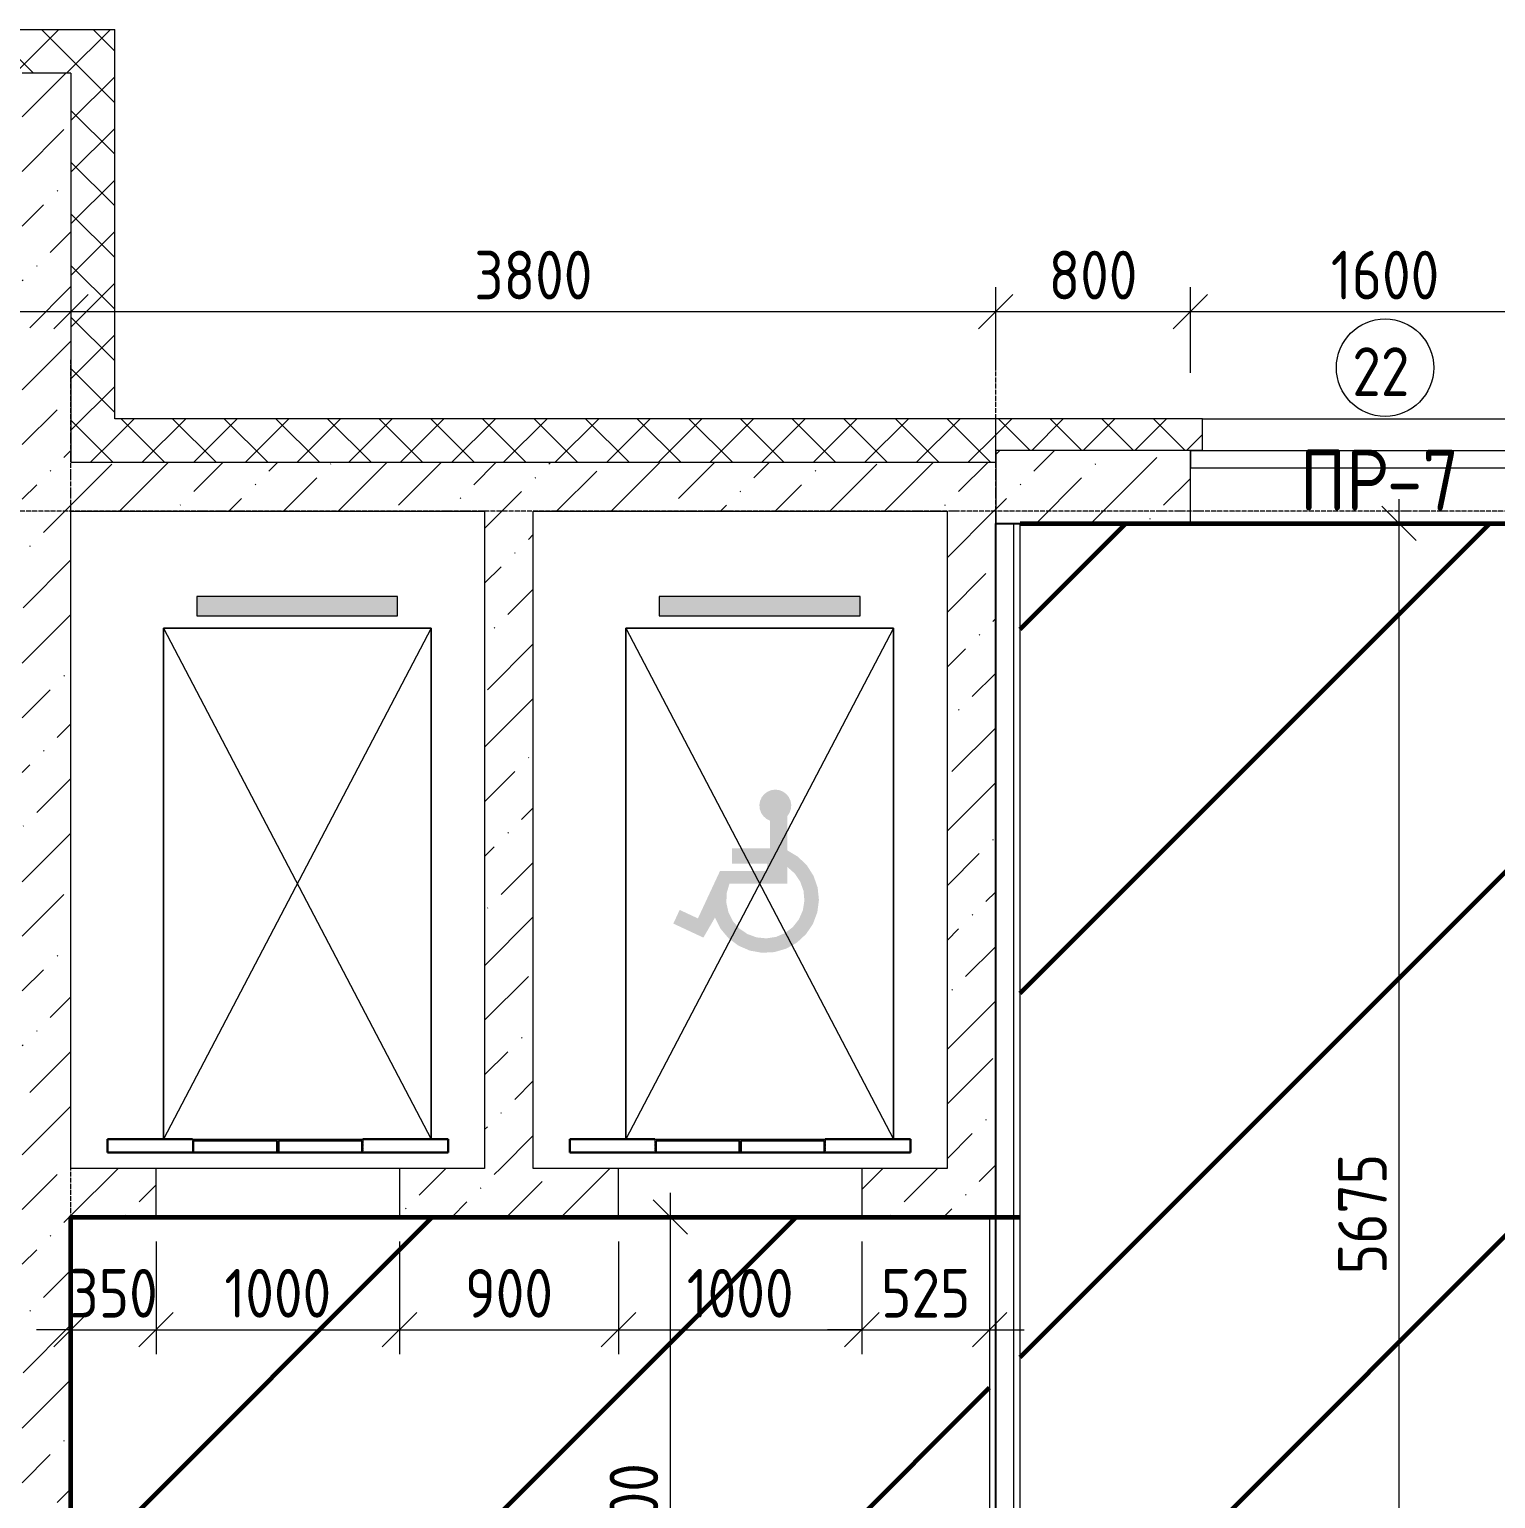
# Model space of a CAD drawing. Header units: millimetres. Extents: x -56773 to 323062, y -262288 to 76460.
# Drawn here: x 45639 to 51664, y -145250 to -139213 of the extents above; entities that cross this region are included whole.
import ezdxf

# ---------------------------------------------------------------- set-up
doc = ezdxf.new("R2010")
doc.units = ezdxf.units.MM
doc.linetypes.add('ADSK_Линия сетки', pattern=[25, 20, -2.5, 0, -2.5])
doc.linetypes.add('ADSK_Невидимые', pattern=[5, 3, -2])
for name, color, linetype, lineweight in [('1.1)Стяжка керамзит  2 этаж', 5, 'Continuous', 60), ('3.1 Штукатурка внешн стен', 5, 'Continuous', 60), ('_ Окна', 7, 'Continuous', 18), ('Марки', 7, 'Continuous', 20), ('Марки окон', 7, 'Continuous', 20), ('Обобщенные модели', 7, 'ADSK_Невидимые', 18), ('Оборудование', 7, 'Continuous', 18), ('Окна', 7, 'Continuous', 9), ('Оси', 7, 'Continuous', 9), ('Перекрытие', 7, 'Continuous', 18), ('Размеры', 7, 'Continuous', 9), ('Стены внутренние', 7, 'Continuous', 18), ('Стены наружные', 7, 'Continuous', 18), ('Стены штриховка', 7, 'Continuous', 9), ('Узлы', 7, 'Continuous', 18)]:
    doc.layers.add(name, color=color, linetype=linetype, lineweight=lineweight)
doc.styles.add('GOST Common_2', font='', dxfattribs={"width": 0.9, "height": 250})
doc.styles.add('GOST Common_3', font='', dxfattribs={"width": 0.9, "height": 200})
doc.styles.get('GOST Common_2').set_extended_font_data('GOST Common')
doc.styles.get('GOST Common_3').set_extended_font_data('GOST Common')
doc.dimstyles.new('ADSK_Основной_2_0_1', dxfattribs={"dimscale": 304.8, "dimtxt": 201.142999, "dimasz": 0.463911, "dimexe": 0.328084, "dimexo": 0.328084, "dimgap": 0.164042, "dimtad": 1, "dimdec": 3, "dimrnd": 0.001, "dimdsep": 46, "dimtxsty": 'GOST Common_3', "dimblk1": 'OBLIQUE', "dimblk2": 'OBLIQUE', "dimsah": 1, "dimcen": 0.09, "dimdle": 0.328084, "dimazin": 2, "dimtfac": 1, "dimtdec": 4, "dimtix": 1, "dimtmove": 1, "dimatfit": 3, "dimfxl": 1, "dimtvp": 1, "dimtolj": 1, "dimtzin": 0, "dimlwd": 20, "dimlwe": 20, "dimarcsym": 2})
doc.dimstyles.new('ADSK_Основной_2_0_2', dxfattribs={"dimscale": 304.8, "dimtxt": 201.142999, "dimasz": 0.463911, "dimexe": 0.328084, "dimexo": 0.328084, "dimgap": 0.164042, "dimtad": 1, "dimdec": 3, "dimrnd": 0.001, "dimdsep": 46, "dimtxsty": 'GOST Common_3', "dimblk1": 'OBLIQUE', "dimblk2": 'OBLIQUE', "dimsah": 1, "dimcen": 0.09, "dimdle": 0.328084, "dimazin": 2, "dimtfac": 1, "dimtdec": 4, "dimtix": 1, "dimtmove": 0, "dimatfit": 3, "dimfxl": 1, "dimtvp": 1, "dimtolj": 1, "dimtzin": 0, "dimlwd": 20, "dimlwe": 20, "dimarcsym": 2})
pattern_1 = [(45, (9.36, -150597.75), (84.18955, 308.69595), [396.875, -79.375, 3.353, -76.022])]
pattern_2 = [(45, (9.36, -150597.75), (-106.066, 106.066), []), (135, (9.36, -150597.75), (-106.066, -106.066), [])]

# ---------------------------------------------------------------- blocks, each defined once
blk = doc.blocks.new('AS-Shakhta_lifta-GOST_5746-2003 - Лифт_3_2700х1700 проем 1000-730833-Кладочный план 3-го этажа')
at = {"layer": 'Оборудование'}
h = blk.add_hatch(color=256, dxfattribs=at)
h.paths.add_polyline_path([(-9.5, 464.1), (-60.4, 461.4), (-109.3, 447.2), (-153.5, 422), (-190.9, 387.4), (-219.3, 345.2), (-237.2, 297.5), (-243.7, 247), (-238.5, 196.4), (-221.7, 148.3), (-194.4, 105.3), (-157.9, 69.8), (-114.3, 43.6), (-114.3, -98), (-123.4, -111.8), (-128.8, -127.6), (-130, -144.1), (-127, -160.5), (-120, -175.5), (-109.5, -188.4), (-96, -198.1), (-80.6, -204.2), (-64.1, -206.2), (-47.6, -203.9), (-32.3, -197.6), (-19, -187.7), (-8.6, -174.7), (-1.8, -159.5), (0.9, -143.1), (-0.6, -126.6), (-6.2, -110.9), (-15.5, -97.2), (-28, -86.3), (-42.9, -78.8), (-42.9, 35.4), (113.5, 35.4), (113.5, 97.4), (-31, 97.4), (-31, 128.1), (162.8, 128.1), (253.6, 322.9), (328.5, 288), (354.7, 344.2), (231, 401.8), (183.6, 319.7), (160.7, 365.2), (127.5, 404.7), (87.2, 434.8), (40.6, 455.1)])
h.paths.add_polyline_path([(-27.9, 404.9), (12.2, 401), (50, 387.2), (83.3, 364.5), (109.8, 334.2), (128, 298.2), (136.6, 258.9), (135.3, 218.6), (123.9, 180), (-114.3, 180), (-114.3, 111.7), (-144.4, 138.5), (-166.9, 171.9), (-180.4, 209.8), (-184, 249.9), (-177.6, 289.7), (-161.5, 326.6), (-136.7, 358.3), (-104.7, 382.9), (-67.7, 398.8)])
at = {"layer": 'Узлы'}
blk.add_hatch(color=256, dxfattribs=at).paths.add_polyline_path([(412.5, -920), (-412.5, -920), (-412.5, -1000), (412.5, -1000)])
at = {"layer": 'Обобщенные модели', "linetype": 'Continuous', "lineweight": 30}
for p, q in [((780, 1285), (-620, 1285)), ((-620, 1230), (-620, 1285)), ((-267, 1235), (-267, 1285)), ((-267, 1285), (77, 1285)), ((77, 1285), (77, 1235)), ((83, 1235), (83, 1285)), ((83, 1285), (427, 1285)), ((427, 1285), (427, 1235)), ((780, 1230), (780, 1285)), ((-270, 1230), (-620, 1230)), ((77, 1235), (-267, 1235)), ((427, 1235), (83, 1235)), ((430, 1230), (780, 1230))]:
    blk.add_line(p, q, dxfattribs=at)
at = {"layer": 'Обобщенные модели'}
for p, q in [((-270, 1235), (-270, 1285)), ((430, 1235), (430, 1285))]:
    blk.add_line(p, q, dxfattribs=at)
at = {"layer": 'Оборудование'}
for p, q in [((-550, -870), (-550, 1230)), ((550, -870), (-550, 1230)), ((-550, -870), (550, 1230)), ((550, 1230), (-550, 1230)), ((-550, 1230), (-550, -870)), ((550, 1230), (550, -870)), ((550, -870), (550, 1230)), ((550, -870), (-550, -870)), ((-550, -870), (550, -870))]:
    blk.add_line(p, q, dxfattribs=at)
at = {"layer": 'Узлы'}
for p, q in [((412.5, -920), (-412.5, -920)), ((-412.5, -920), (-412.5, -1000)), ((412.5, -1000), (412.5, -920)), ((-412.5, -1000), (412.5, -1000))]:
    blk.add_line(p, q, dxfattribs=at)
blk = doc.blocks.new('AS-Shakhta_lifta-GOST_5746-2003 - Лифт_3_2700х1700 проем 1001-793162-Кладочный план 3-го этажа')
at = {"layer": 'Узлы'}
blk.add_hatch(color=256, dxfattribs=at).paths.add_polyline_path([(412.5, -920), (-412.5, -920), (-412.5, -1000), (412.5, -1000)])
at = {"layer": 'Обобщенные модели', "linetype": 'Continuous', "lineweight": 30}
for p, q in [((780, 1285), (-620, 1285)), ((-620, 1230), (-620, 1285)), ((-267, 1235), (-267, 1285)), ((-267, 1285), (77, 1285)), ((77, 1285), (77, 1235)), ((83, 1235), (83, 1285)), ((83, 1285), (427, 1285)), ((427, 1285), (427, 1235)), ((780, 1230), (780, 1285)), ((-270, 1230), (-620, 1230)), ((77, 1235), (-267, 1235)), ((427, 1235), (83, 1235)), ((430, 1230), (780, 1230))]:
    blk.add_line(p, q, dxfattribs=at)
at = {"layer": 'Обобщенные модели'}
for p, q in [((-270, 1235), (-270, 1285)), ((430, 1235), (430, 1285))]:
    blk.add_line(p, q, dxfattribs=at)
at = {"layer": 'Оборудование'}
for p, q in [((-550, -870), (-550, 1230)), ((550, -870), (-550, 1230)), ((-550, -870), (550, 1230)), ((550, 1230), (-550, 1230)), ((-550, 1230), (-550, -870)), ((550, 1230), (550, -870)), ((550, -870), (550, 1230)), ((550, -870), (-550, -870)), ((-550, -870), (550, -870))]:
    blk.add_line(p, q, dxfattribs=at)
at = {"layer": 'Узлы'}
for p, q in [((412.5, -920), (-412.5, -920)), ((-412.5, -920), (-412.5, -1000)), ((412.5, -1000), (412.5, -920)), ((-412.5, -1000), (412.5, -1000))]:
    blk.add_line(p, q, dxfattribs=at)
blk = doc.blocks.new('ОКНО L03 _2СТ_RS - ОК-5_1600х2000h-3556615-Кладочный план 3-го этажа')
at = {"layer": '_ Окна'}
for p, q in [((-838.1, 149), (761.9, 149)), ((-838.1, 149), (-838.1, 79)), ((-838.1, 149), (-833.1, 149)), ((-818.1, 149), (-38.1, 149)), ((-38.1, 149), (741.9, 149)), ((761.9, 149), (756.9, 149)), ((761.9, 149), (761.9, 79)), ((-838.1, 79), (761.9, 79)), ((-838.1, 79), (-803.1, 79)), ((-818.1, 79), (-38.1, 79)), ((-38.1, 79), (741.9, 79)), ((761.9, 79), (726.9, 79))]:
    blk.add_line(p, q, dxfattribs=at)
at = {"layer": 'Окна'}
blk.add_line((-888.1, -150), (811.9, -150), dxfattribs=at)
blk = doc.blocks.new('_Oblique')
at = {"color": 0, "linetype": 'ByBlock', "lineweight": -2}
blk.add_line((-0.5, -0.5), (0.5, 0.5), dxfattribs=at)
blk = doc.blocks.new('*D5285')
at = {"layer": 'Defpoints', "color": 0, "transparency": 16777216}
for p in [(42009.4, -140272.3), (45809.4, -140272.3), (45809.4, -140372.3)]:
    blk.add_point(p, dxfattribs=at)
at = {"layer": 'Размеры', "color": 0, "lineweight": 20, "transparency": 16777216}
for p, q in [((41909.4, -140372.3), (45909.4, -140372.3)), ((42009.4, -140372.3), (42009.4, -140472.3)), ((45809.4, -140372.3), (45809.4, -140472.3))]:
    blk.add_line(p, q, dxfattribs=at)
at = {"layer": 'Размеры', "color": 0, "lineweight": 20, "transparency": 16777216, "xscale": 141.4, "yscale": 141.4, "zscale": 141.4, "rotation": 180}
blk.add_blockref('_Oblique', (42009.4, -140372.3), dxfattribs=at)
at = {"layer": 'Размеры', "color": 0, "lineweight": 20, "transparency": 16777216, "xscale": 141.4, "yscale": 141.4, "zscale": 141.4}
blk.add_blockref('_Oblique', (45809.4, -140372.3), dxfattribs=at)
at = {"layer": 'Размеры', "color": 0, "lineweight": 9, "transparency": 16777216, "insert": (43909.4, -140222.3), "char_height": 200, "width": 605.475, "attachment_point": 5, "style": 'GOST Common_3'}
blk.add_mtext('\\A1;3800', dxfattribs=at)
blk = doc.blocks.new('*D5286')
at = {"layer": 'Defpoints', "color": 0, "transparency": 16777216}
for p in [(45809.4, -140272.3), (49609.4, -140372.3), (49609.4, -140713.9)]:
    blk.add_point(p, dxfattribs=at)
at = {"layer": 'Размеры', "color": 0, "lineweight": 20, "transparency": 16777216}
for p, q in [((49609.4, -140613.9), (49609.4, -140272.3)), ((45709.4, -140372.3), (49709.4, -140372.3)), ((45809.4, -140372.3), (45809.4, -140472.3))]:
    blk.add_line(p, q, dxfattribs=at)
at = {"layer": 'Размеры', "color": 0, "lineweight": 20, "transparency": 16777216, "xscale": 141.4, "yscale": 141.4, "zscale": 141.4, "rotation": 180}
blk.add_blockref('_Oblique', (45809.4, -140372.3), dxfattribs=at)
at = {"layer": 'Размеры', "color": 0, "lineweight": 20, "transparency": 16777216, "xscale": 141.4, "yscale": 141.4, "zscale": 141.4}
blk.add_blockref('_Oblique', (49609.4, -140372.3), dxfattribs=at)
at = {"layer": 'Размеры', "color": 0, "lineweight": 9, "transparency": 16777216, "insert": (47709.4, -140222.3), "char_height": 200, "width": 605.475, "attachment_point": 5, "style": 'GOST Common_3'}
blk.add_mtext('\\A1;3800', dxfattribs=at)
blk = doc.blocks.new('*D5287')
at = {"layer": 'Defpoints', "color": 0, "transparency": 16777216}
for p in [(50409.4, -140372.3), (49609.4, -140713.9), (50409.4, -140723.4)]:
    blk.add_point(p, dxfattribs=at)
at = {"layer": 'Размеры', "color": 0, "lineweight": 20, "transparency": 16777216}
for p, q in [((49609.4, -140613.9), (49609.4, -140272.3)), ((50409.4, -140623.4), (50409.4, -140272.3)), ((49509.4, -140372.3), (50509.4, -140372.3))]:
    blk.add_line(p, q, dxfattribs=at)
at = {"layer": 'Размеры', "color": 0, "lineweight": 20, "transparency": 16777216, "xscale": 141.4, "yscale": 141.4, "zscale": 141.4, "rotation": 180}
blk.add_blockref('_Oblique', (49609.4, -140372.3), dxfattribs=at)
at = {"layer": 'Размеры', "color": 0, "lineweight": 20, "transparency": 16777216, "xscale": 141.4, "yscale": 141.4, "zscale": 141.4}
blk.add_blockref('_Oblique', (50409.4, -140372.3), dxfattribs=at)
at = {"layer": 'Размеры', "color": 0, "lineweight": 9, "transparency": 16777216, "insert": (50009.4, -140222.3), "char_height": 200, "width": 454.106, "attachment_point": 5, "style": 'GOST Common_3'}
blk.add_mtext('\\A1;800', dxfattribs=at)
blk = doc.blocks.new('*D5288')
at = {"layer": 'Defpoints', "color": 0, "transparency": 16777216}
for p in [(52009.4, -140372.3), (50409.4, -140723.4), (52009.4, -140723.4)]:
    blk.add_point(p, dxfattribs=at)
at = {"layer": 'Размеры', "color": 0, "lineweight": 20, "transparency": 16777216}
for p, q in [((50409.4, -140623.4), (50409.4, -140272.3)), ((52009.4, -140623.4), (52009.4, -140272.3)), ((50309.4, -140372.3), (52109.4, -140372.3))]:
    blk.add_line(p, q, dxfattribs=at)
at = {"layer": 'Размеры', "color": 0, "lineweight": 20, "transparency": 16777216, "xscale": 141.4, "yscale": 141.4, "zscale": 141.4, "rotation": 180}
blk.add_blockref('_Oblique', (50409.4, -140372.3), dxfattribs=at)
at = {"layer": 'Размеры', "color": 0, "lineweight": 20, "transparency": 16777216, "xscale": 141.4, "yscale": 141.4, "zscale": 141.4}
blk.add_blockref('_Oblique', (52009.4, -140372.3), dxfattribs=at)
at = {"layer": 'Размеры', "color": 0, "lineweight": 9, "transparency": 16777216, "insert": (51209.4, -140222.3), "char_height": 200, "width": 560.473, "attachment_point": 5, "style": 'GOST Common_3'}
blk.add_mtext('\\A1;1600', dxfattribs=at)
blk = doc.blocks.new('*D5406')
at = {"layer": 'Defpoints', "color": 0, "transparency": 16777216}
for p in [(46159.4, -144092.8), (45809.4, -144456), (46159.4, -144556)]:
    blk.add_point(p, dxfattribs=at)
at = {"layer": 'Размеры', "color": 0, "lineweight": 20, "transparency": 16777216}
for p, q in [((46159.4, -144192.8), (46159.4, -144656)), ((45809.4, -144556), (45668, -144556)), ((45809.4, -144556), (45809.4, -144656)), ((45809.4, -144556), (46159.4, -144556)), ((46159.4, -144556), (46300.8, -144556))]:
    blk.add_line(p, q, dxfattribs=at)
at = {"layer": 'Размеры', "color": 0, "lineweight": 20, "transparency": 16777216, "xscale": 141.4, "yscale": 141.4, "zscale": 141.4}
blk.add_blockref('_Oblique', (45809.4, -144556), dxfattribs=at)
at = {"layer": 'Размеры', "color": 0, "lineweight": 20, "transparency": 16777216, "xscale": 141.4, "yscale": 141.4, "zscale": 141.4, "rotation": 180}
blk.add_blockref('_Oblique', (46159.4, -144556), dxfattribs=at)
at = {"layer": 'Размеры', "color": 0, "lineweight": 9, "transparency": 16777216, "insert": (45984.4, -144406), "char_height": 200, "width": 454.106, "attachment_point": 5, "style": 'GOST Common_3'}
blk.add_mtext('\\A1;350', dxfattribs=at)
blk = doc.blocks.new('*D5407')
at = {"layer": 'Defpoints', "color": 0, "transparency": 16777216}
for p in [(46159.4, -144092.8), (47159.4, -144092.8), (47159.4, -144556)]:
    blk.add_point(p, dxfattribs=at)
at = {"layer": 'Размеры', "color": 0, "lineweight": 20, "transparency": 16777216}
for p, q in [((46159.4, -144192.8), (46159.4, -144656)), ((47159.4, -144192.8), (47159.4, -144656)), ((46059.4, -144556), (47259.4, -144556))]:
    blk.add_line(p, q, dxfattribs=at)
at = {"layer": 'Размеры', "color": 0, "lineweight": 20, "transparency": 16777216, "xscale": 141.4, "yscale": 141.4, "zscale": 141.4, "rotation": 180}
blk.add_blockref('_Oblique', (46159.4, -144556), dxfattribs=at)
at = {"layer": 'Размеры', "color": 0, "lineweight": 20, "transparency": 16777216, "xscale": 141.4, "yscale": 141.4, "zscale": 141.4}
blk.add_blockref('_Oblique', (47159.4, -144556), dxfattribs=at)
at = {"layer": 'Размеры', "color": 0, "lineweight": 9, "transparency": 16777216, "insert": (46659.4, -144406), "char_height": 200, "width": 560.473, "attachment_point": 5, "style": 'GOST Common_3'}
blk.add_mtext('\\A1;1000', dxfattribs=at)
blk = doc.blocks.new('*D5408')
at = {"layer": 'Defpoints', "color": 0, "transparency": 16777216}
for p in [(47159.4, -144092.8), (48059.4, -144092.8), (48059.4, -144556)]:
    blk.add_point(p, dxfattribs=at)
at = {"layer": 'Размеры', "color": 0, "lineweight": 20, "transparency": 16777216}
for p, q in [((47159.4, -144192.8), (47159.4, -144656)), ((48059.4, -144192.8), (48059.4, -144656)), ((47059.4, -144556), (48159.4, -144556))]:
    blk.add_line(p, q, dxfattribs=at)
at = {"layer": 'Размеры', "color": 0, "lineweight": 20, "transparency": 16777216, "xscale": 141.4, "yscale": 141.4, "zscale": 141.4, "rotation": 180}
blk.add_blockref('_Oblique', (47159.4, -144556), dxfattribs=at)
at = {"layer": 'Размеры', "color": 0, "lineweight": 20, "transparency": 16777216, "xscale": 141.4, "yscale": 141.4, "zscale": 141.4}
blk.add_blockref('_Oblique', (48059.4, -144556), dxfattribs=at)
at = {"layer": 'Размеры', "color": 0, "lineweight": 9, "transparency": 16777216, "insert": (47609.4, -144406), "char_height": 200, "width": 454.106, "attachment_point": 5, "style": 'GOST Common_3'}
blk.add_mtext('\\A1;900', dxfattribs=at)
blk = doc.blocks.new('*D5409')
at = {"layer": 'Defpoints', "color": 0, "transparency": 16777216}
for p in [(48059.4, -144092.8), (49059.4, -144092.8), (49059.4, -144556)]:
    blk.add_point(p, dxfattribs=at)
at = {"layer": 'Размеры', "color": 0, "lineweight": 20, "transparency": 16777216}
for p, q in [((48059.4, -144192.8), (48059.4, -144656)), ((49059.4, -144192.8), (49059.4, -144656)), ((47959.4, -144556), (49159.4, -144556))]:
    blk.add_line(p, q, dxfattribs=at)
at = {"layer": 'Размеры', "color": 0, "lineweight": 20, "transparency": 16777216, "xscale": 141.4, "yscale": 141.4, "zscale": 141.4, "rotation": 180}
blk.add_blockref('_Oblique', (48059.4, -144556), dxfattribs=at)
at = {"layer": 'Размеры', "color": 0, "lineweight": 20, "transparency": 16777216, "xscale": 141.4, "yscale": 141.4, "zscale": 141.4}
blk.add_blockref('_Oblique', (49059.4, -144556), dxfattribs=at)
at = {"layer": 'Размеры', "color": 0, "lineweight": 9, "transparency": 16777216, "insert": (48559.4, -144406), "char_height": 200, "width": 560.473, "attachment_point": 5, "style": 'GOST Common_3'}
blk.add_mtext('\\A1;1000', dxfattribs=at)
blk = doc.blocks.new('*D5410')
at = {"layer": 'Defpoints', "color": 0, "transparency": 16777216}
for p in [(49059.4, -144092.8), (49584.4, -144456), (49584.4, -144556)]:
    blk.add_point(p, dxfattribs=at)
at = {"layer": 'Размеры', "color": 0, "lineweight": 20, "transparency": 16777216}
for p, q in [((49059.4, -144192.8), (49059.4, -144656)), ((49059.4, -144556), (48918, -144556)), ((49059.4, -144556), (49584.4, -144556)), ((49584.4, -144556), (49584.4, -144656)), ((49584.4, -144556), (49725.8, -144556))]:
    blk.add_line(p, q, dxfattribs=at)
at = {"layer": 'Размеры', "color": 0, "lineweight": 20, "transparency": 16777216, "xscale": 141.4, "yscale": 141.4, "zscale": 141.4}
blk.add_blockref('_Oblique', (49059.4, -144556), dxfattribs=at)
at = {"layer": 'Размеры', "color": 0, "lineweight": 20, "transparency": 16777216, "xscale": 141.4, "yscale": 141.4, "zscale": 141.4, "rotation": 180}
blk.add_blockref('_Oblique', (49584.4, -144556), dxfattribs=at)
at = {"layer": 'Размеры', "color": 0, "lineweight": 9, "transparency": 16777216, "insert": (49321.9, -144406), "char_height": 200, "width": 454.106, "attachment_point": 5, "style": 'GOST Common_3'}
blk.add_mtext('\\A1;525', dxfattribs=at)
blk = doc.blocks.new('*D5412')
at = {"layer": 'Defpoints', "color": 0, "transparency": 16777216}
for p in [(48172.6, -144092.8), (48272.6, -144092.8), (48584.4, -146592.8)]:
    blk.add_point(p, dxfattribs=at)
at = {"layer": 'Размеры', "color": 0, "lineweight": 20, "transparency": 16777216}
for p, q in [((48272.6, -146692.8), (48272.6, -143992.8)), ((48272.6, -144092.8), (48372.6, -144092.8)), ((48484.4, -146592.8), (48172.6, -146592.8))]:
    blk.add_line(p, q, dxfattribs=at)
at = {"layer": 'Размеры', "color": 0, "lineweight": 20, "transparency": 16777216, "xscale": 141.4, "yscale": 141.4, "zscale": 141.4}
for p, rotation in [((48272.6, -144092.8), 90), ((48272.6, -146592.8), 270)]:
    blk.add_blockref('_Oblique', p, dxfattribs=dict(at, rotation=rotation))
at = {"layer": 'Размеры', "color": 0, "lineweight": 9, "transparency": 16777216, "insert": (48122.6, -145342.8), "char_height": 200, "width": 605.475, "attachment_point": 5, "rotation": 90, "style": 'GOST Common_3'}
blk.add_mtext('\\A1;2500', dxfattribs=at)
blk = doc.blocks.new('*D5415')
at = {"layer": 'Defpoints', "color": 0, "transparency": 16777216}
for p in [(51366.6, -141242.8), (50784.4, -146917.8), (51266.6, -146917.8)]:
    blk.add_point(p, dxfattribs=at)
at = {"layer": 'Размеры', "color": 0, "lineweight": 20, "transparency": 16777216}
for p, q in [((51266.6, -141142.8), (51266.6, -147017.8)), ((51266.6, -141242.8), (51166.6, -141242.8)), ((50884.4, -146917.8), (51366.6, -146917.8))]:
    blk.add_line(p, q, dxfattribs=at)
at = {"layer": 'Размеры', "color": 0, "lineweight": 20, "transparency": 16777216, "xscale": 141.4, "yscale": 141.4, "zscale": 141.4}
for p, rotation in [((51266.6, -141242.8), 90), ((51266.6, -146917.8), 270)]:
    blk.add_blockref('_Oblique', p, dxfattribs=dict(at, rotation=rotation))
at = {"layer": 'Размеры', "color": 0, "lineweight": 9, "transparency": 16777216, "insert": (51116.6, -144080.3), "char_height": 200, "width": 605.475, "attachment_point": 5, "rotation": 90, "style": 'GOST Common_3'}
blk.add_mtext('\\A1;5675', dxfattribs=at)
blk = doc.blocks.new('М_окна1 - Маркировка типоразмера-1510237-Кладочный план 3-го этажа')
at = {"layer": 'Марки окон'}
blk.add_circle((0, 0), 2, dxfattribs=at)

msp = doc.modelspace()

# ---------------------------------------------------------------- hatches: boundary and pattern name
at = {"layer": '1.1)Стяжка керамзит  2 этаж', "transparency": 33554687}
h = msp.add_hatch(dxfattribs=at)
h.set_pattern_fill('ANSI31', color=5, scale=333)
h.paths.add_polyline_path([(61559.3615, -148542.7816), (61559.3615, -147767.7816), (60034.3615, -147767.7816), (60034.3615, -147642.7816), (60209.3615, -147642.7816), (60209.3615, -146917.7816), (61559.3615, -146917.7816), (61559.3615, -146392.7816), (61559.3615, -144742.7816), (61559.3615, -141392.7816), (61409.3615, -141392.7816), (61409.3615, -141242.7816), (60809.3615, -141242.7816), (59159.3615, -141242.7816), (58309.3615, -141242.7816), (58309.3615, -145317.7816), (58184.3615, -145317.7816), (58184.3615, -141242.7816), (58009.3615, -141242.7816), (56359.3615, -141242.7816), (55809.3615, -141242.7816), (55809.3615, -141392.7816), (55484.3615, -141392.7816), (55484.3615, -144892.7816), (55359.3615, -144892.7816), (55359.3615, -141242.7816), (54809.3615, -141242.7816), (53159.3615, -141242.7816), (52159.3615, -141242.7816), (52159.3615, -146917.7816), (53059.3615, -146917.7816), (53059.3615, -147642.7816), (53184.3615, -147642.7816), (53184.3615, -147767.7816), (51934.3615, -147767.7816), (51934.3615, -147642.7816), (52034.3615, -147642.7816), (52034.3615, -141242.7816), (50359.3615, -141242.7816), (49709.3615, -141242.7816), (49709.3615, -146917.7816), (50784.3615, -146917.7816), (50784.3615, -147642.7816), (50884.3615, -147642.7816), (50884.3615, -147767.7816), (50234.3615, -147767.7816), (50234.3615, -147992.7816), (48296.5102, -147992.7816), (48296.5102, -151017.7816), (50734.3615, -151017.7816), (50734.3615, -151142.7816), (51934.3615, -151142.7816), (51934.3615, -151017.7816), (53159.3615, -151017.7816), (53159.3615, -151142.7816), (54359.3615, -151142.7816), (54359.3615, -151017.7816), (57334.3615, -151017.7816), (57334.3615, -154417.7816), (57509.3615, -154417.7816), (57509.3615, -154542.7816), (58709.3615, -154542.7816), (58709.3615, -154417.7816), (61559.3615, -154417.7816), (61559.3615, -153992.7816), (61559.3615, -152342.7816), (61559.3615, -151792.7816), (61409.3615, -151792.7816), (61409.3615, -151392.7816), (61559.3615, -151392.7816), (61559.3615, -150192.7816)])
h.paths.add_polyline_path([(54384.3615, -147767.7816), (54384.3615, -147642.7816), (54509.3615, -147642.7816), (54509.3615, -146917.7816), (55359.3615, -146917.7816), (55359.3615, -145892.7816), (55484.3615, -145892.7816), (55484.3615, -146917.7816), (56484.3615, -146917.7816), (56484.3615, -147642.7816), (56609.3615, -147642.7816), (56609.3615, -147767.7816)], flags=16)
h.paths.add_polyline_path([(54409.3615, -147742.7816), (54409.3615, -147667.7816), (54534.3615, -147667.7816), (54534.3615, -146942.7816), (55384.3615, -146942.7816), (55384.3615, -145917.7816), (55459.3615, -145917.7816), (55459.3615, -146942.7816), (56459.3615, -146942.7816), (56459.3615, -147667.7816), (56584.3615, -147667.7816), (56584.3615, -147742.7816)], flags=0)
h.paths.add_polyline_path([(54584.3615, -147642.7816), (54584.3615, -146992.7816), (56409.3615, -146992.7816), (56409.3615, -147642.7816)], flags=0)
h.paths.add_polyline_path([(55409.3615, -147392.7816), (55409.3615, -146992.7816), (55809.3615, -146992.7816), (55809.3615, -147392.7816)], flags=0)
h.paths.add_polyline_path([(57809.3615, -147767.7816), (57809.3615, -147642.7816), (58184.3615, -147642.7816), (58184.3615, -146317.7816), (58309.3615, -146317.7816), (58309.3615, -147642.7816), (58834.3615, -147642.7816), (58834.3615, -147767.7816)], flags=16)
h.paths.add_polyline_path([(57834.3615, -147742.7816), (57834.3615, -147667.7816), (58209.3615, -147667.7816), (58209.3615, -146342.7816), (58284.3615, -146342.7816), (58284.3615, -147667.7816), (58809.3615, -147667.7816), (58809.3615, -147742.7816)], flags=0)
h.paths.add_polyline_path([(61868.8804, -153248.025), (61868.8804, -152694.4535), (61493.8804, -152694.4535), (61493.8804, -153248.025)], flags=9)
h.paths.add_polyline_path([(61868.8804, -153605.2125), (61868.8804, -153073.0696), (61493.8804, -153073.0696), (61493.8804, -153605.2125)], flags=9)
h.paths.add_polyline_path([(61868.8804, -149448.025), (61868.8804, -148894.4535), (61493.8804, -148894.4535), (61493.8804, -149448.025)], flags=9)
h.paths.add_polyline_path([(61868.8804, -149805.2125), (61868.8804, -149273.0696), (61493.8804, -149273.0696), (61493.8804, -149805.2125)], flags=9)
h.paths.add_polyline_path([(61868.8804, -145648.025), (61868.8804, -145094.4535), (61493.8804, -145094.4535), (61493.8804, -145648.025)], flags=9)
h.paths.add_polyline_path([(61868.8804, -146005.2125), (61868.8804, -145473.0696), (61493.8804, -145473.0696), (61493.8804, -146005.2125)], flags=9)
h = msp.add_hatch(dxfattribs=at)
h.set_pattern_fill('ANSI31', color=5, scale=333)
h.paths.add_polyline_path([(48296.5102, -144092.7816), (48059.3615, -144092.7816), (47159.3615, -144092.7816), (46159.3615, -144092.7816), (45809.3615, -144092.7816), (45809.3615, -147720.3127), (48296.5102, -147720.3127)])
h = msp.add_hatch(dxfattribs=at)
h.set_pattern_fill('ANSI31', color=5, scale=333)
h.paths.add_polyline_path([(49584.3615, -144092.7816), (49059.3615, -144092.7816), (48296.5102, -144092.7816), (48296.5102, -147720.3127), (48296.5102, -147867.7816), (48584.3615, -147867.7816), (48584.3615, -146592.7816), (49584.3615, -146592.7816)])
at = {"layer": 'Стены наружные', "lineweight": 9}
h = msp.add_hatch(dxfattribs=at)
h.set_pattern_fill('FP_4', color=256, style=0, pattern_type=2)
h.set_pattern_definition(pattern_2)
h.paths.add_polyline_path([(42209.3615, -139392.7816), (42420.3169, -139392.7816), (42420.3169, -139212.7816), (42009.3615, -139212.7816), (42009.3615, -139392.7816)])
h.paths.add_polyline_path([(45609.3615, -139392.7816), (45989.3615, -139392.7816), (45989.3615, -139212.7816), (45420.3169, -139212.7816), (45420.3169, -139392.7816)])
h = msp.add_hatch(dxfattribs=at)
h.set_pattern_fill('FP_2', color=256, style=0, pattern_type=2)
h.set_pattern_definition(pattern_1)
h.paths.add_polyline_path([(45609.3615, -147992.7816), (45809.3615, -147992.7816), (45809.3615, -139392.7816), (45609.3615, -139392.7816), (45609.3615, -147792.7816)])
h = msp.add_hatch(dxfattribs=at)
h.set_pattern_fill('FP_4', color=256, style=0, pattern_type=2)
h.set_pattern_definition(pattern_2)
h.paths.add_polyline_path([(45989.3615, -140992.7816), (45989.3615, -139392.7816), (45809.3615, -139392.7816), (45809.3615, -140992.7816)])
h = msp.add_hatch(dxfattribs=at)
h.set_pattern_fill('FP_4', color=256, style=0, pattern_type=2)
h.set_pattern_definition(pattern_2)
h.paths.add_polyline_path([(45989.3615, -140992.7816), (49609.3615, -140992.7816), (49609.3615, -140812.7816), (45989.3615, -140812.7816), (45989.3615, -140879.5231)])
h = msp.add_hatch(dxfattribs=at)
h.set_pattern_fill('FP_4', color=256, style=0, pattern_type=2)
h.set_pattern_definition(pattern_2)
h.paths.add_polyline_path([(61809.3615, -140942.7816), (61809.3615, -140812.7816), (60759.3615, -140812.7816), (60759.3615, -140942.7816)])
h.paths.add_polyline_path([(54759.3615, -140942.7816), (56459.3615, -140942.7816), (56459.3615, -140812.7816), (54759.3615, -140812.7816), (54759.3615, -140879.5231)])
h.paths.add_polyline_path([(53259.3615, -140942.7816), (53259.3615, -140812.7816), (51959.3615, -140812.7816), (51959.3615, -140942.7816)])
h.paths.add_polyline_path([(59259.3615, -140942.7816), (59259.3615, -140812.7816), (57959.3615, -140812.7816), (57959.3615, -140942.7816)])
h.paths.add_polyline_path([(49609.3615, -140942.7816), (50459.3615, -140942.7816), (50459.3615, -140812.7816), (49609.3615, -140812.7816), (49609.3615, -140879.5231)])
h = msp.add_hatch(dxfattribs=at)
h.set_pattern_fill('FP_2', color=256, style=0, pattern_type=2)
h.set_pattern_definition(pattern_1)
h.paths.add_polyline_path([(52134.3615, -141242.7816), (53209.3615, -141242.7816), (53209.3615, -140943.7816), (52009.3615, -140943.7816), (52009.3615, -141242.7816), (52059.3615, -141242.7816)])
h.paths.add_polyline_path([(55484.3615, -141242.7816), (56409.3615, -141242.7816), (56409.3615, -140943.7816), (54809.3615, -140943.7816), (54809.3615, -141242.7816), (55459.3615, -141242.7816)])
h.paths.add_polyline_path([(61859.3615, -141242.7816), (61859.3615, -140942.7816), (60809.3615, -140943.7816), (60809.3615, -141242.7816), (61559.3615, -141242.7816)])
h.paths.add_polyline_path([(58184.3615, -141242.7816), (59209.3615, -141242.7816), (59209.3615, -140943.7816), (58009.3615, -140943.7816), (58009.3615, -141242.7816)])
h.paths.add_polyline_path([(49609.3615, -141242.7816), (50409.3615, -141242.7816), (50409.3615, -140943.7816), (49609.3615, -140942.7816)])
h = msp.add_hatch(dxfattribs=at)
h.set_pattern_fill('FP_2', color=256, style=0, pattern_type=2)
h.set_pattern_definition(pattern_1)
h.paths.add_polyline_path([(47729.4185, -141192.7816), (49609.3615, -141192.7816), (49609.3615, -140992.7816), (45809.3615, -140992.7816), (45809.3615, -141192.7816), (47709.3615, -141192.7816)])
h = msp.add_hatch(dxfattribs=at)
h.set_pattern_fill('FP_2', color=256, style=0, pattern_type=2)
h.set_pattern_definition(pattern_1)
h.paths.add_polyline_path([(47709.3615, -143892.7816), (47709.3615, -141192.7816), (47509.3615, -141192.7816), (47509.3615, -143892.7816)])
h = msp.add_hatch(dxfattribs=at)
h.set_pattern_fill('FP_2', color=256, style=0, pattern_type=2)
h.set_pattern_definition(pattern_1)
h.paths.add_polyline_path([(49409.3615, -143892.7816), (49609.3615, -143892.7816), (49609.3615, -141192.7816), (49409.3615, -141192.7816), (49409.3615, -143603.5643)])
h = msp.add_hatch(dxfattribs=at)
h.set_pattern_fill('FP_2', color=256, style=0, pattern_type=2)
h.set_pattern_definition(pattern_1)
h.paths.add_polyline_path([(47729.4185, -144092.7816), (48059.3615, -144092.7816), (48059.3615, -143892.7816), (47159.3615, -143892.7816), (47159.3615, -144092.7816)])
h.paths.add_polyline_path([(49609.3615, -144092.7816), (49609.3615, -143892.7816), (49059.3615, -143892.7816), (49059.3615, -144092.7816)])
h.paths.add_polyline_path([(46159.3615, -144092.7816), (46159.3615, -143892.7816), (45809.3615, -143892.7816), (45809.3615, -144092.7816)])

# ---------------------------------------------------------------- linework, layer by layer
msp.add_lwpolyline([(61559.3615, -147667.7816), (49609.3615, -147667.7816), (49609.3615, -141242.7816), (61559.3615, -141242.7816)], close=True)
at = {"layer": '3.1 Штукатурка внешн стен'}
for points in [[(49709.3615, -141242.7816), (61609.3615, -141242.7816), (61609.3615, -146992.7816)], [(42009.3615, -147992.7816), (45809.3615, -147992.7816), (45809.3615, -144092.7816), (49709.3615, -144092.7816)]]:
    msp.add_lwpolyline(points, dxfattribs=at)
at = {"layer": 'Оси', "linetype": 'ADSK_Линия сетки', "lineweight": 5}
for p, q in [((45809.3615, -161571.6329), (45809.3615, -140570.3055)), ((49609.3615, -161571.6329), (49609.3615, -140570.3055)), ((62587.9153, -141192.7816), (-25230.7352, -141192.7816))]:
    msp.add_line(p, q, dxfattribs=at)
at = {"layer": 'Перекрытие'}
for p, q in [((47159.3615, -143892.7816), (46159.3615, -143892.7816)), ((49059.3615, -143892.7816), (48059.3615, -143892.7816))]:
    msp.add_line(p, q, dxfattribs=at)
at = {"layer": 'Стены внутренние', "lineweight": 5}
for p, q in [((49609.3615, -140942.7816), (49609.3615, -141242.7816)), ((50409.3615, -141242.7816), (50409.3615, -140943.7816)), ((50409.3615, -140943.7816), (50459.3615, -140943.7816)), ((50459.3615, -140943.7816), (50459.3615, -140942.7816)), ((49609.3615, -141242.7816), (49609.3615, -144092.7816)), ((49709.3615, -141242.7816), (50409.3615, -141242.7816)), ((49709.3615, -146917.7816), (49709.3615, -141242.7816)), ((52009.3615, -141242.7816), (50409.3615, -141242.7816)), ((49584.3615, -144092.7816), (49584.3615, -146992.7816)), ((49709.3615, -144092.7816), (49584.3615, -144092.7816))]:
    msp.add_line(p, q, dxfattribs=at)
at = {"layer": 'Стены наружные', "lineweight": 9}
for p, q in [((44709.3615, -139212.7816), (45989.3615, -139212.7816)), ((45989.3615, -140812.7816), (45989.3615, -139212.7816)), ((45809.3615, -139392.7816), (45609.3615, -139392.7816)), ((45809.3615, -139392.7816), (45609.3615, -139392.7816)), ((45809.3615, -139392.7816), (45809.3615, -140992.7816)), ((49609.3615, -140812.7816), (45989.3615, -140812.7816)), ((49609.3615, -140942.7816), (49609.3615, -140812.7816)), ((50459.3615, -140812.7816), (49609.3615, -140812.7816)), ((50459.3615, -140942.7816), (50459.3615, -140812.7816)), ((50459.3615, -140812.7816), (51959.3615, -140812.7816)), ((49609.3615, -140992.7816), (45809.3615, -140992.7816)), ((45809.3615, -143892.7816), (45809.3615, -141192.7816)), ((45809.3615, -141192.7816), (47509.3615, -141192.7816)), ((47509.3615, -141192.7816), (47509.3615, -143892.7816)), ((47709.3615, -143892.7816), (47709.3615, -141192.7816)), ((47709.3615, -141192.7816), (49409.3615, -141192.7816)), ((49409.3615, -141192.7816), (49409.3615, -143892.7816)), ((49609.3615, -141242.7816), (49609.3615, -141192.7816)), ((46159.3615, -143892.7816), (45809.3615, -143892.7816)), ((46159.3615, -144092.7816), (46159.3615, -143892.7816)), ((47509.3615, -143892.7816), (47159.3615, -143892.7816)), ((47159.3615, -143892.7816), (47159.3615, -144092.7816)), ((48059.3615, -143892.7816), (47709.3615, -143892.7816)), ((48059.3615, -144092.7816), (48059.3615, -143892.7816)), ((49409.3615, -143892.7816), (49059.3615, -143892.7816)), ((49059.3615, -143892.7816), (49059.3615, -144092.7816)), ((45809.3615, -147867.7816), (45809.3615, -144092.7816)), ((45809.3615, -144092.7816), (46159.3615, -144092.7816)), ((47159.3615, -144092.7816), (48059.3615, -144092.7816)), ((49059.3615, -144092.7816), (49584.3615, -144092.7816))]:
    msp.add_line(p, q, dxfattribs=at)
at = {"layer": 'Стены штриховка', "lineweight": 9}
for p, q in [((50459.3615, -140942.7816), (49609.3615, -140942.7816)), ((49709.3615, -141242.7816), (49609.3615, -141242.7816)), ((49684.3615, -146942.7816), (49684.3615, -141242.7816)), ((49609.3615, -146992.7816), (49609.3615, -144092.7816))]:
    msp.add_line(p, q, dxfattribs=at)

# ---------------------------------------------------------------- block references
at = {"layer": 'Марки окон', "lineweight": 5, "xscale": 99.99999999999993, "yscale": 99.99999999999993, "zscale": 99.99999999999993}
msp.add_blockref('М_окна1 - Маркировка типоразмера-1510237-Кладочный план 3-го этажа', (51209.3615, -140602.7816), dxfattribs=at)
at = {"layer": 'Оборудование', "rotation": 180}
for name, p in [('AS-Shakhta_lifta-GOST_5746-2003 - Лифт_3_2700х1700 проем 1001-793162-Кладочный план 3-го этажа', (46739.3615, -142542.7816)), ('AS-Shakhta_lifta-GOST_5746-2003 - Лифт_3_2700х1700 проем 1000-730833-Кладочный план 3-го этажа', (48639.3615, -142542.7816))]:
    msp.add_blockref(name, p, dxfattribs=at)
at = {"layer": 'Окна', "lineweight": 5}
msp.add_blockref('ОКНО L03 _2СТ_RS - ОК-5_1600х2000h-3556615-Кладочный план 3-го этажа', (51247.4615, -141092.7816), dxfattribs=at)

# ---------------------------------------------------------------- texts
at = {"layer": 'Марки', "lineweight": 9, "char_height": 250, "attachment_point": 1, "style": 'GOST Common_2'}
for s, insert, width in [('ПР', (50859.4307, -140939.8005), 432.91125), ('-7', (51216.6182, -140939.8005), 389.620125)]:
    msp.add_mtext(s, dxfattribs=dict(at, insert=insert, width=width))
at = {"layer": 'Марки окон', "lineweight": 5, "insert": (51074.8041, -140518.9963), "char_height": 200, "width": 317.46825, "attachment_point": 1, "style": 'GOST Common_3'}
msp.add_mtext('22', dxfattribs=at)

# ---------------------------------------------------------------- dimensions: what is measured, and where the dimension line sits
at = {"layer": 'Размеры', "lineweight": 9}
for base, p1, p2, dimstyle, override, picture, middle in [((45809.3615, -140372.2851), (42009.3615, -140272.3002), (45809.3615, -140272.3002), 'ADSK_Основной_2_0_1', {"dimpost": '<>', "dimfxl": 3800}, '*D5285', (43909.3615, -140222.2851)), ((49609.3615, -140372.2851), (45809.3615, -140272.3002), (49609.3615, -140713.9362), 'ADSK_Основной_2_0_1', {"dimpost": '<>', "dimfxl": 3825.577393}, '*D5286', (47709.3615, -140222.2851)), ((50409.3615, -140372.2851), (49609.3615, -140713.9362), (50409.3615, -140723.421), 'ADSK_Основной_2_0_1', {"dimpost": '<>', "dimfxl": 800.056224}, '*D5287', (50009.3615, -140222.2851)), ((52009.3615, -140372.2851), (50409.3615, -140723.421), (52009.3615, -140723.421), 'ADSK_Основной_2_0_1', {"dimpost": '<>', "dimfxl": 1600}, '*D5288', (51209.3615, -140222.2851)), ((46159.3615, -144556.0038), (45809.3615, -144456.0189), (46159.3615, -144092.7816), 'ADSK_Основной_2_0_2', {"dimpost": '<>', "dimfxl": 504.421802}, '*D5406', (45984.3615, -144406.0038)), ((47159.3615, -144556.0038), (46159.3615, -144092.7816), (47159.3615, -144092.7816), 'ADSK_Основной_2_0_2', {"dimpost": '<>', "dimfxl": 1000}, '*D5407', (46659.3615, -144406.0038)), ((48059.3615, -144556.0038), (47159.3615, -144092.7816), (48059.3615, -144092.7816), 'ADSK_Основной_2_0_2', {"dimpost": '<>', "dimfxl": 900}, '*D5408', (47609.3615, -144406.0038)), ((49059.3615, -144556.0038), (48059.3615, -144092.7816), (49059.3615, -144092.7816), 'ADSK_Основной_2_0_2', {"dimpost": '<>', "dimfxl": 1000}, '*D5409', (48559.3615, -144406.0038)), ((49584.3615, -144556.0038), (49059.3615, -144092.7816), (49584.3615, -144456.0189), 'ADSK_Основной_2_0_2', {"dimpost": '<>', "dimfxl": 638.409237}, '*D5410', (49321.8615, -144406.0038))]:
    dim = msp.add_linear_dim(base=base, p1=p1, p2=p2, dimstyle=dimstyle, override=override, dxfattribs=at)
    dim.commit()
    dim.dimension.update_dxf_attribs({"geometry": picture, "text_midpoint": middle})
for base, p1, p2, override, picture, middle in [((51266.6127, -146917.7816), (51366.5976, -141242.7816), (50784.3615, -146917.7816), {"dimpost": '<>', "dimfxl": 5704.789554}, '*D5415', (51116.6127, -144080.2816)), ((48272.5907, -144092.7816), (48584.3615, -146592.7816), (48172.6058, -144092.7816), {"dimpost": '<>', "dimfxl": 2533.681666}, '*D5412', (48122.5907, -145342.7816))]:
    dim = msp.add_linear_dim(base=base, p1=p1, p2=p2, angle=90, dimstyle='ADSK_Основной_2_0_2', override=override, dxfattribs=at)
    dim.commit()
    dim.dimension.update_dxf_attribs({"geometry": picture, "text_midpoint": middle})

doc.saveas('drawing.dxf')
